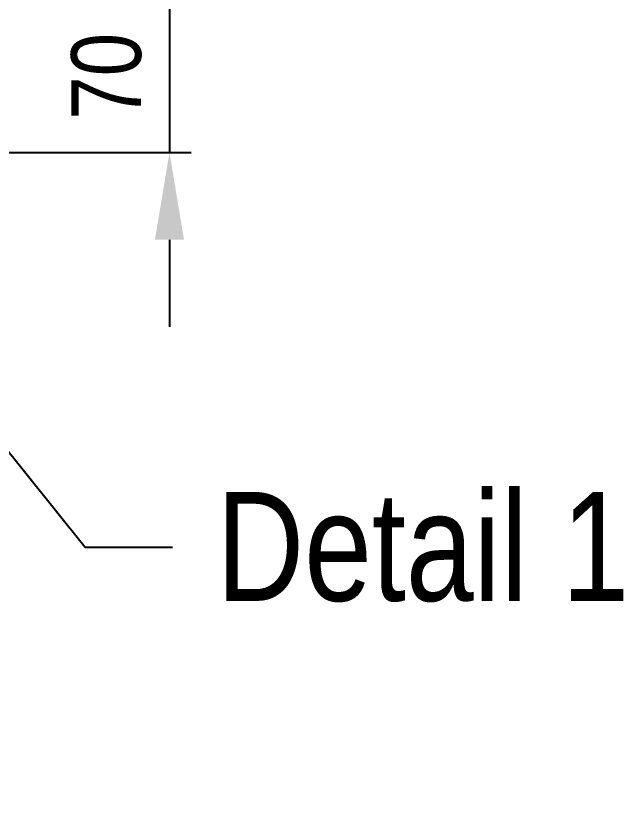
# Model space of a CAD drawing. Header units: millimetres. Extents: x 11004 to 16944, y 3085 to 7285.
# Drawn here: x 14440.3 to 14719, y 4935.8 to 5303.3 of the extents above; entities that cross this region are included whole.
import ezdxf
from ezdxf import colors
from ezdxf.entities.mleader import LeaderData, LeaderLine
from ezdxf.math import Vec2, Vec3

# ---------------------------------------------------------------- set-up
doc = ezdxf.new("R2010")
doc.units = ezdxf.units.MM
doc.header["$LTSCALE"] = 0.3
doc.styles.add('SEACAD_Arial', font='arial.ttf', dxfattribs={"width": 0.8})
doc.dimstyles.new('ISO-25', dxfattribs={"dimtxt": 1.6, "dimasz": 2, "dimexe": 0.5, "dimexo": 1.5, "dimtad": 1, "dimdec": 0, "dimtxsty": 'SEACAD_Arial', "dimcen": 2, "dimadec": 0, "dimazin": 0, "dimtfac": 1, "dimtdec": 0, "dimtmove": 0, "dimatfit": 3, "dimfxl": 1, "dimarcsym": 0})

# ---------------------------------------------------------------- blocks, each defined once
blk = doc.blocks.new('*D183')
at = {"color": 0, "lineweight": -2, "transparency": 16777216}
for p, q in [((14510.65, 5350.62), (14510.65, 5390.62)), ((14356.41, 5310.62), (14520.65, 5310.62)), ((14510.65, 5310.62), (14510.65, 5240.62)), ((14356.41, 5240.62), (14520.65, 5240.62)), ((14510.65, 5200.62), (14510.65, 5160.62))]:
    blk.add_line(p, q, dxfattribs=at)
at = {"color": 0, "transparency": 16777216}
for points in [[(14503.99, 5350.62), (14517.32, 5350.62), (14510.65, 5310.62)], [(14503.99, 5200.62), (14517.32, 5200.62), (14510.65, 5240.62)]]:
    blk.add_solid(points, dxfattribs=at)
at = {"layer": 'Defpoints', "color": 0, "transparency": 16777216}
for p in [(14326.41, 5310.62), (14326.41, 5240.62), (14510.65, 5240.62)]:
    blk.add_point(p, dxfattribs=at)
at = {"color": 0, "transparency": 16777216, "insert": (14481.81, 5275.62), "char_height": 32, "attachment_point": 5, "rotation": 90, "style": 'SEACAD_Arial'}
blk.add_mtext('70', dxfattribs=at)

msp = doc.modelspace()

# ---------------------------------------------------------------- dimensions: what is measured, and where the dimension line sits
dim = msp.add_linear_dim(base=(14510.65, 5240.62), p1=(14326.41, 5310.62), p2=(14326.41, 5240.62), angle=90, dimstyle='ISO-25', override={"dimscale": 0, "dimtmove": 1})
dim.commit()
dim.dimension.update_dxf_attribs({"geometry": '*D183', "text_midpoint": (14481.81, 5275.62)})

# ---------------------------------------------------------------- leaders
ml = msp.add_multileader_mtext('Standard')
ml.set_content('Detail 1', color=256, style='SEACAD_Arial')
ml.set_leader_properties(lineweight=-3)
ml.build(insert=Vec2(0, 0))
ml.multileader.update_dxf_attribs({"text_right_attachment_type": 6, "dogleg_length": 2, "arrow_head_size": 60, "scale": 20})
ctx = ml.context
ctx.base_point, ctx.scale, ctx.char_height, ctx.arrow_head_size, ctx.landing_gap_size, ctx.plane_origin = Vec3(14512.07, 5059.55), 20, 50, 60, 20, Vec3(15982.48, 5637.1)
ctx.right_attachment = 6
notes = []
notes.append((ctx, [(0, (1, 1, 0), (14472.07, 5059.55), (1, 0), 40, [(0, [(14326.41, 5240.62)], 0, [])])]))
ctx.mtext.insert, ctx.mtext.flow_direction = Vec3(14532.07, 5084.96), 5
for ctx, leaders in notes:
    for number, flags, end, landing, length, lines in leaders:
        leader = LeaderData()
        leader.index, (leader.has_last_leader_line, leader.has_dogleg_vector, leader.attachment_direction) = number, flags
        leader.last_leader_point, leader.dogleg_vector, leader.dogleg_length = Vec3(end), Vec3(landing), length
        for number, points, colour, breaks in lines:
            line = LeaderLine()
            line.index, line.vertices, line.color, line.breaks = number, Vec3.list(points), colors.encode_raw_color(colour), breaks
            leader.lines.append(line)
        ctx.leaders.append(leader)

doc.saveas('drawing.dxf')
